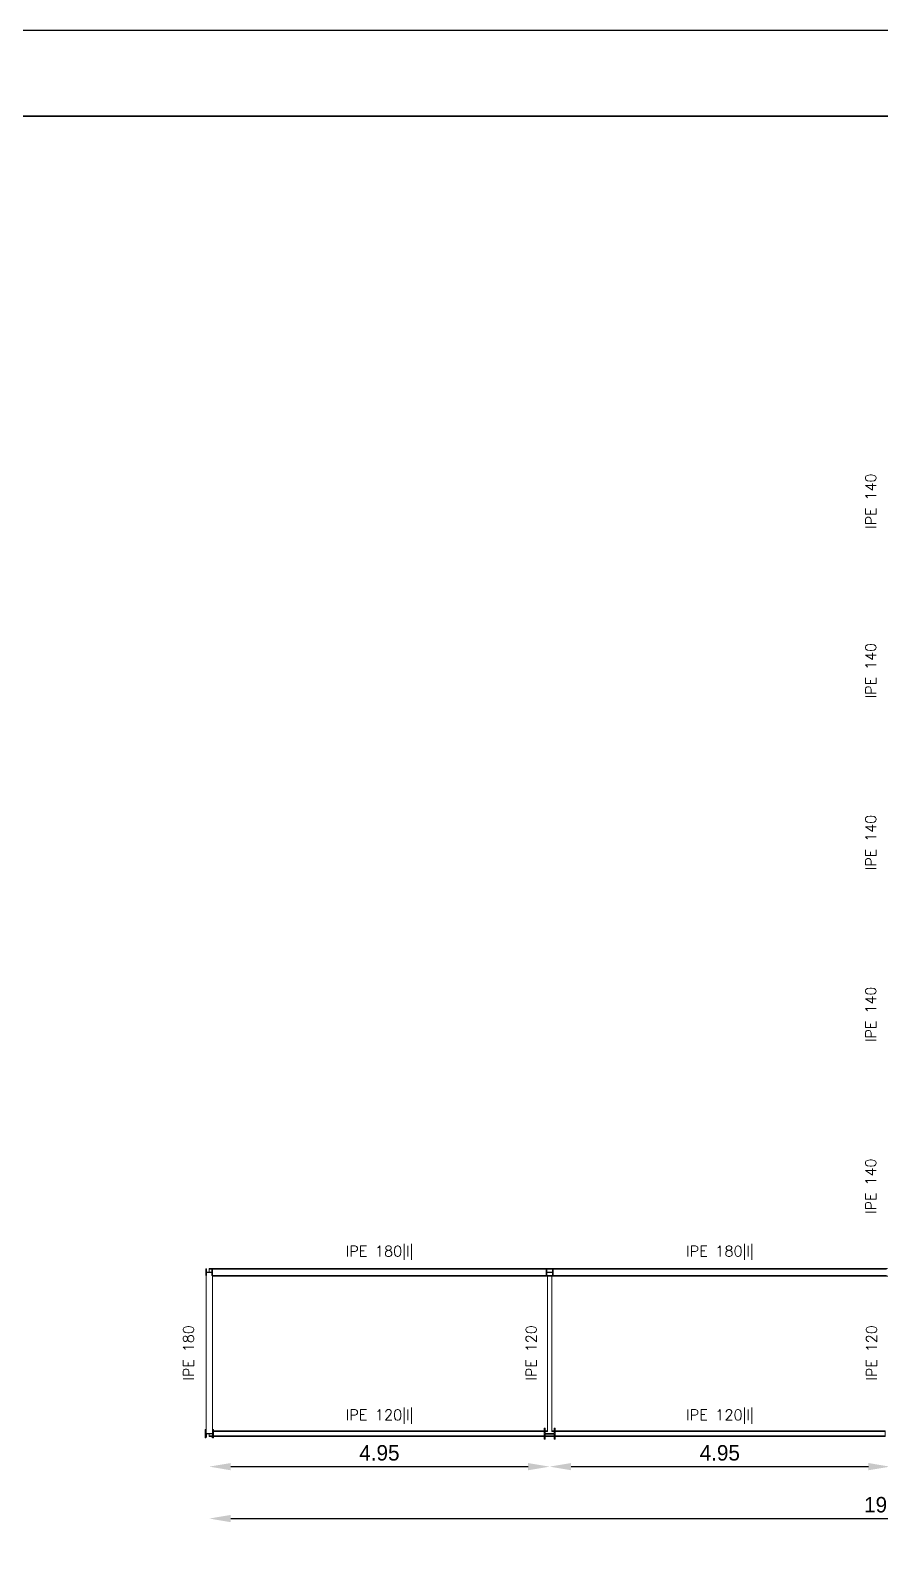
# Model space of a CAD drawing. Header units: inches. Extents: x 72863 to 72995, y 49095 to 49225.
# Drawn here: x 72973.65 to 72983.54, y 49207.05 to 49224.71 of the extents above; entities that cross this region are included whole.
import ezdxf
from ezdxf.enums import TextEntityAlignment as Align

# ---------------------------------------------------------------- set-up
doc = ezdxf.new("R2010")
doc.units = ezdxf.units.IN
doc.layers.get('0').update_dxf_attribs({"lineweight": 15})
for name, color, linetype, lineweight in [('BARRAS_DE_ACERO', 7, 'Continuous', 9), ('Cotas', 200, 'Continuous', 9), ('REFERENCIA_DE_LAS_BARRAS', 2, 'Continuous', 9)]:
    doc.layers.add(name, color=color, linetype=linetype, lineweight=lineweight)
doc.layers.add('VG', color=7, linetype='Continuous')
doc.styles.add('CYPETXT', font='romans__.ttf', dxfattribs={"height": 0.2})
doc.styles.add('RomanS', font='')
doc.styles.get('RomanS').set_extended_font_data('Porsche')
doc.dimstyles.new('100-color', dxfattribs={"dimtxt": 0.18, "dimasz": 0.25, "dimexe": 0, "dimexo": 0.5, "dimgap": 0.07, "dimtad": 1, "dimlfac": 1.25, "dimzin": 4, "dimdsep": 46, "dimtxsty": 'RomanS', "dimcen": 0.1, "dimse1": 1, "dimse2": 1, "dimadec": 0, "dimazin": 0, "dimtfac": 1, "dimtix": 1, "dimtmove": 2, "dimatfit": 3, "dimfxl": 1, "dimtvp": 1.058824, "dimtolj": 1, "dimtzin": 1, "dimarcsym": 0})

# ---------------------------------------------------------------- blocks, each defined once
blk = doc.blocks.new('PLANTILLA')
at = {"layer": 'VG'}
for p, q in [((72904.71, 49224.711), (72862.71, 49224.711)), ((72864.71, 49223.711), (72903.71, 49223.711))]:
    blk.add_line(p, q, dxfattribs=at)
blk.add_lwpolyline([(72903.71, 49199.561), (72903.71, 49223.711), (72864.71, 49223.711), (72864.71, 49196.011), (72885.71, 49196.011), (72885.71, 49199.611)], dxfattribs=at)
blk = doc.blocks.new('*D227')
at = {"layer": 'Cotas', "color": 0, "lineweight": -2, "transparency": 16777216}
blk.add_line((72975.978, 49207.996), (72979.438, 49207.996), dxfattribs=at)
at = {"layer": 'Cotas', "color": 0, "transparency": 16777216}
for points in [[(72975.978, 49208.038), (72975.978, 49207.954), (72975.728, 49207.996)], [(72979.438, 49208.038), (72979.438, 49207.954), (72979.688, 49207.996)]]:
    blk.add_solid(points, dxfattribs=at)
at = {"layer": 'Defpoints', "color": 0, "transparency": 16777216}
for p in [(72975.728, 49208.345), (72979.688, 49208.345), (72979.688, 49207.996)]:
    blk.add_point(p, dxfattribs=at)
at = {"layer": 'Cotas', "color": 0, "transparency": 16777216, "insert": (72977.708, 49208.156), "char_height": 0.18, "attachment_point": 5, "style": 'RomanS'}
blk.add_mtext('\\A1;4.95', dxfattribs=at)
blk = doc.blocks.new('*D228')
at = {"layer": 'Cotas', "color": 0, "lineweight": -2, "transparency": 16777216}
blk.add_line((72979.938, 49207.996), (72983.398, 49207.996), dxfattribs=at)
at = {"layer": 'Cotas', "color": 0, "transparency": 16777216}
for points in [[(72979.938, 49208.038), (72979.938, 49207.954), (72979.688, 49207.996)], [(72983.398, 49208.038), (72983.398, 49207.954), (72983.648, 49207.996)]]:
    blk.add_solid(points, dxfattribs=at)
at = {"layer": 'Defpoints', "color": 0, "transparency": 16777216}
for p in [(72979.688, 49208.345), (72983.648, 49208.345), (72983.648, 49207.996)]:
    blk.add_point(p, dxfattribs=at)
at = {"layer": 'Cotas', "color": 0, "transparency": 16777216, "insert": (72981.668, 49208.156), "char_height": 0.18, "attachment_point": 5, "style": 'RomanS'}
blk.add_mtext('\\A1;4.95', dxfattribs=at)
blk = doc.blocks.new('*D237')
at = {"layer": 'Cotas', "color": 0, "lineweight": -2, "transparency": 16777216}
blk.add_line((72975.978, 49207.392), (72991.318, 49207.392), dxfattribs=at)
at = {"layer": 'Cotas', "color": 0, "transparency": 16777216}
for points in [[(72975.978, 49207.434), (72975.978, 49207.35), (72975.728, 49207.392)], [(72991.318, 49207.434), (72991.318, 49207.35), (72991.568, 49207.392)]]:
    blk.add_solid(points, dxfattribs=at)
at = {"layer": 'Defpoints', "color": 0, "transparency": 16777216}
for p in [(72975.728, 49208.349), (72991.568, 49208.345), (72991.568, 49207.392)]:
    blk.add_point(p, dxfattribs=at)
at = {"layer": 'Cotas', "color": 0, "transparency": 16777216, "insert": (72983.648, 49207.552), "char_height": 0.18, "attachment_point": 5, "style": 'RomanS'}
blk.add_mtext('\\A1;19.80', dxfattribs=at)

msp = doc.modelspace()

# ---------------------------------------------------------------- linework, layer by layer
at = {"layer": 'BARRAS_DE_ACERO'}
for p, q in [((72975.6882, 49210.2989), (72975.6882, 49210.2189)), ((72975.6962, 49210.2989), (72975.6882, 49210.2989)), ((72975.6882, 49210.2189), (72975.6918, 49210.2189)), ((72975.6918, 49208.4189), (72975.6918, 49210.2189)), ((72975.6962, 49210.2189), (72975.6918, 49210.2189)), ((72975.6962, 49210.2613), (72975.6962, 49210.2989)), ((72975.6962, 49210.2613), (72975.7282, 49210.2613)), ((72975.6962, 49210.2189), (72975.6962, 49210.2565)), ((72975.7602, 49210.2565), (72975.6962, 49210.2565)), ((72975.7282, 49210.3033), (72983.619, 49210.3033)), ((72975.7282, 49210.2953), (72975.7282, 49210.3033)), ((72975.7282, 49210.2953), (72975.7602, 49210.2953)), ((72975.7282, 49210.2953), (72975.7282, 49210.2613)), ((72975.7602, 49210.2953), (72975.7602, 49210.2989)), ((72975.7602, 49210.2989), (72975.7682, 49210.2989)), ((72975.7602, 49210.2565), (72975.7602, 49210.2189)), ((72975.7646, 49210.2189), (72975.7602, 49210.2189)), ((72975.7646, 49208.4189), (72975.7646, 49210.2145)), ((72975.7646, 49210.2145), (72979.6626, 49210.2145)), ((72975.7682, 49210.2989), (72975.7682, 49210.2953)), ((72975.7682, 49210.2953), (72979.6482, 49210.2953)), ((72975.7682, 49210.2225), (72975.7682, 49210.2953)), ((72975.7682, 49210.2225), (72979.6482, 49210.2225)), ((72975.7682, 49210.2189), (72975.7682, 49210.2225)), ((72979.6482, 49210.2989), (72979.6482, 49210.2953)), ((72979.6482, 49210.2989), (72979.6562, 49210.2989)), ((72979.6482, 49210.2953), (72979.6482, 49210.2225)), ((72979.6482, 49210.2189), (72979.6482, 49210.2225)), ((72979.6482, 49210.2189), (72979.6562, 49210.2189)), ((72979.6562, 49210.2953), (72979.6562, 49210.2989)), ((72979.6562, 49210.2953), (72979.6562, 49210.2613)), ((72979.7202, 49210.2953), (72979.6562, 49210.2953)), ((72979.6562, 49210.2613), (72979.7202, 49210.2613)), ((72979.6562, 49210.2565), (72979.7202, 49210.2565)), ((72979.6562, 49210.2225), (72979.6562, 49210.2565)), ((72979.6562, 49210.2225), (72979.7202, 49210.2225)), ((72979.6562, 49210.2189), (72979.6562, 49210.2225)), ((72979.7138, 49210.2145), (72983.6226, 49210.2145)), ((72979.7138, 49210.2145), (72979.7138, 49208.4125)), ((72979.7202, 49210.2989), (72979.7282, 49210.2989)), ((72979.7202, 49210.2989), (72979.7202, 49210.2953)), ((72979.7202, 49210.2953), (72979.7202, 49210.2613)), ((72979.7202, 49210.2565), (72979.7202, 49210.2225)), ((72979.7202, 49210.2225), (72979.7202, 49210.2189)), ((72979.7202, 49210.2189), (72979.7282, 49210.2189)), ((72979.7282, 49210.2953), (72979.7282, 49210.2989)), ((72979.7282, 49210.2189), (72979.7282, 49210.2225)), ((72983.6082, 49210.2225), (72979.7282, 49210.2225)), ((72975.6802, 49208.3309), (72975.6802, 49208.4269)), ((72975.689, 49208.4189), (72975.6918, 49208.4189)), ((72975.6918, 49208.4189), (72975.6918, 49208.3815)), ((72975.7646, 49208.4189), (72975.7674, 49208.4189)), ((72975.7646, 49208.4125), (72975.7646, 49208.4189)), ((72975.7646, 49208.4125), (72975.7646, 49208.4045)), ((72975.7646, 49208.4125), (72975.7674, 49208.4125)), ((72975.7646, 49208.4045), (72975.7646, 49208.3815)), ((72975.7646, 49208.4045), (72975.7674, 49208.4045)), ((72975.7674, 49208.4269), (72975.7674, 49208.4189)), ((72975.7674, 49208.4269), (72975.7762, 49208.4269)), ((72975.7674, 49208.4125), (72975.7674, 49208.4189)), ((72975.7674, 49208.4045), (72975.7674, 49208.4125)), ((72975.7674, 49208.3815), (72975.7674, 49208.4045)), ((72975.7762, 49208.4045), (72975.7762, 49208.4125)), ((72979.6242, 49208.4429), (72979.6346, 49208.4429)), ((72979.6242, 49208.4125), (72979.6242, 49208.4045)), ((72979.6242, 49208.4045), (72979.6242, 49208.3533)), ((72979.6346, 49208.4125), (72979.6346, 49208.4429)), ((72979.6346, 49208.4045), (72979.6346, 49208.4125)), ((72979.6626, 49208.4125), (72979.6346, 49208.4125)), ((72979.6346, 49208.3821), (72979.6346, 49208.4045)), ((72979.7418, 49208.4125), (72979.7138, 49208.4125)), ((72979.7418, 49208.4429), (72979.7418, 49208.4125)), ((72979.7522, 49208.4429), (72979.7418, 49208.4429)), ((72979.7418, 49208.4125), (72979.7418, 49208.4045)), ((72979.7418, 49208.4045), (72979.7418, 49208.3821)), ((72979.7522, 49208.4429), (72979.7522, 49208.4125)), ((72979.7522, 49208.4045), (72979.7522, 49208.4125)), ((72975.689, 49208.3309), (72975.6802, 49208.3309)), ((72975.689, 49208.3763), (72975.6962, 49208.3763)), ((72975.689, 49208.3389), (72975.689, 49208.3763)), ((72975.6918, 49208.3815), (72975.6962, 49208.3815)), ((72975.6962, 49208.3815), (72975.7602, 49208.3815)), ((72975.6962, 49208.3763), (72975.6962, 49208.3389)), ((72975.7282, 49208.3763), (72975.6962, 49208.3763)), ((72975.7282, 49208.3533), (72975.7282, 49208.3763)), ((72975.7282, 49208.3763), (72975.7674, 49208.3763)), ((72975.7602, 49208.3453), (72975.7282, 49208.3453)), ((72975.7646, 49208.3815), (72975.7602, 49208.3815)), ((72975.7602, 49208.3533), (72975.7674, 49208.3533)), ((72975.7602, 49208.3453), (72975.7674, 49208.3453)), ((72975.7602, 49208.3389), (72975.7602, 49208.3453)), ((72975.7646, 49208.3815), (72975.7674, 49208.3815)), ((72975.7674, 49208.3533), (72975.7674, 49208.3763)), ((72975.7674, 49208.3453), (72975.7674, 49208.3533)), ((72975.7674, 49208.3453), (72975.7674, 49208.3389)), ((72975.7762, 49208.3453), (72975.7762, 49208.3533)), ((72979.6242, 49208.3533), (72975.7762, 49208.3533)), ((72979.6242, 49208.3453), (72979.6242, 49208.3149)), ((72979.6242, 49208.3149), (72979.6346, 49208.3149)), ((72979.6346, 49208.3821), (72979.7418, 49208.3821)), ((72979.6346, 49208.3533), (72979.7418, 49208.3533)), ((72979.6346, 49208.3453), (72979.6346, 49208.3533)), ((72979.6346, 49208.3149), (72979.6346, 49208.3453)), ((72979.7418, 49208.3533), (72979.7418, 49208.3757)), ((72979.7418, 49208.3453), (72979.7418, 49208.3149)), ((72979.7522, 49208.3149), (72979.7418, 49208.3149))]:
    msp.add_line(p, q, dxfattribs=at)
for points in [[(72975.7282, 49210.2613), (72975.7602, 49210.2613), (72975.7602, 49210.2953)], [(72975.7682, 49210.2189), (72975.7646, 49210.2189), (72975.7646, 49210.2145)], [(72979.6626, 49208.4125), (72979.6626, 49210.2145), (72979.7138, 49210.2145)], [(72983.6082, 49210.2953), (72979.7282, 49210.2953), (72979.7282, 49210.2225)], [(72975.689, 49208.4189), (72975.689, 49208.4269), (72975.6802, 49208.4269)], [(72975.689, 49208.4189), (72975.689, 49208.3815), (72975.6918, 49208.3815)], [(72975.7762, 49208.4269), (72975.7762, 49208.4125), (72979.6242, 49208.4125), (72979.6242, 49208.4429)], [(72979.6242, 49208.4045), (72975.7762, 49208.4045), (72975.7762, 49208.3533)], [(72979.6346, 49208.4045), (72979.6626, 49208.4045), (72979.6626, 49208.4125)], [(72979.7138, 49208.4125), (72979.7138, 49208.4045), (72979.7418, 49208.4045)], [(72979.7522, 49208.4125), (72983.5922, 49208.4125), (72983.5922, 49208.4045)], [(72983.5922, 49208.4045), (72979.7522, 49208.4045), (72979.7522, 49208.3533)], [(72983.5922, 49208.4045), (72983.5922, 49208.3533), (72983.5922, 49208.3453), (72979.7522, 49208.3453), (72979.7522, 49208.3149)], [(72975.689, 49208.3309), (72975.689, 49208.3389), (72975.6962, 49208.3389)], [(72975.7602, 49208.3533), (72975.7282, 49208.3533), (72975.7282, 49208.3453)], [(72975.7762, 49208.3453), (72975.7762, 49208.3309), (72975.7674, 49208.3309), (72975.7674, 49208.3389), (72975.7602, 49208.3389)], [(72975.7762, 49208.3453), (72979.6242, 49208.3453), (72979.6242, 49208.3533)], [(72979.7418, 49208.3757), (72979.6346, 49208.3757), (72979.6346, 49208.3533)], [(72979.6346, 49208.3453), (72979.7418, 49208.3453), (72979.7418, 49208.3533)], [(72983.5922, 49208.3533), (72979.7522, 49208.3533), (72979.7522, 49208.3453)]]:
    msp.add_lwpolyline(points, dxfattribs=at)

# ---------------------------------------------------------------- block references
msp.add_blockref('PLANTILLA', (89.9371, 0))

# ---------------------------------------------------------------- texts
at = {"layer": 'REFERENCIA_DE_LAS_BARRAS', "style": 'CYPETXT', "width": 0.843848}
for s, p, p2 in [('IPE 140', (72983.4857, 49218.9087), (72983.4857, 49219.5531)), ('IPE 140', (72983.4857, 49216.9367), (72983.4857, 49217.5811)), ('IPE 140', (72983.4857, 49214.9367), (72983.4857, 49215.5811)), ('IPE 140', (72983.4857, 49212.9367), (72983.4857, 49213.5811)), ('IPE 140', (72983.4857, 49210.9367), (72983.4857, 49211.5811)), ('IPE 180', (72975.5482, 49208.9967), (72975.5482, 49209.6411)), ('IPE 120', (72979.5345, 49208.9967), (72979.5345, 49209.6411)), ('IPE 120', (72983.4945, 49208.9967), (72983.4945, 49209.6411))]:
    msp.add_text(s, height=0.12267, rotation=90, dxfattribs=at).set_placement(p, p2, align=Align.FIT)
at = {"layer": 'REFERENCIA_DE_LAS_BARRAS', "style": 'CYPETXT', "width": 0.866214}
for s, p, p2 in [('IPE 180|I|', (72977.314, 49210.4428), (72978.1024, 49210.4428)), ('IPE 180|I|', (72981.274, 49210.4428), (72982.0624, 49210.4428)), ('IPE 120|I|', (72977.314, 49208.5368), (72978.1024, 49208.5368)), ('IPE 120|I|', (72981.274, 49208.5368), (72982.0624, 49208.5368))]:
    msp.add_text(s, height=0.12267, dxfattribs=at).set_placement(p, p2, align=Align.FIT)

# ---------------------------------------------------------------- dimensions: what is measured, and where the dimension line sits
at = {"layer": 'Cotas'}
for base, p1, p2, picture, middle in [((72991.5682, 49207.392), (72975.7282, 49208.3493), (72991.5682, 49208.3453), '*D237', (72983.6482, 49207.552)), ((72979.6882, 49207.9959), (72975.7282, 49208.3453), (72979.6882, 49208.3453), '*D227', (72977.7082, 49208.1559)), ((72983.6482, 49207.9959), (72979.6882, 49208.3453), (72983.6482, 49208.3453), '*D228', (72981.6682, 49208.1559))]:
    dim = msp.add_linear_dim(base=base, p1=p1, p2=p2, dimstyle='100-color', dxfattribs=at)
    dim.commit()
    dim.dimension.update_dxf_attribs({"geometry": picture, "text_midpoint": middle})

doc.saveas('drawing.dxf')
